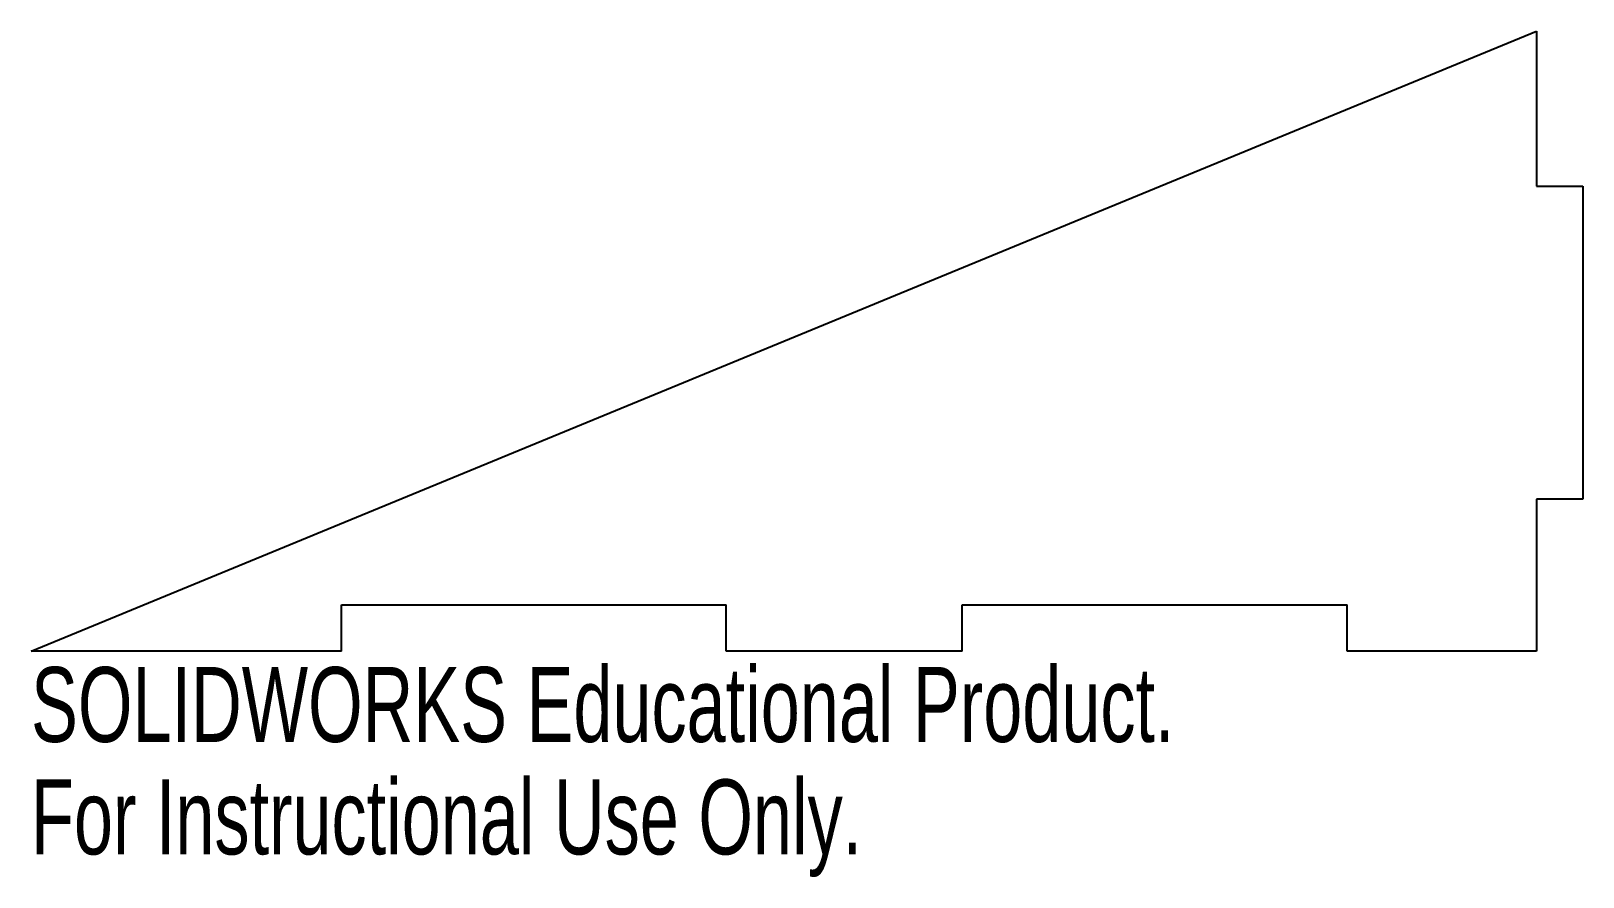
# Model space of a CAD drawing. Header units: millimetres. Extents: x -100 to 0, y -15 to 40.
import ezdxf

# ---------------------------------------------------------------- set-up
doc = ezdxf.new("R2010")
doc.units = ezdxf.units.MM
doc.styles.add('SLDTEXTSTYLE0', font='TXT', dxfattribs={"width": 0.7})

msp = doc.modelspace()

# ---------------------------------------------------------------- linework, layer by layer
at = {"color": 7, "linetype": 'Continuous', "lineweight": 25}
for p, q in [((-100, 0), (-3, 40)), ((-3, 40), (-3, 30)), ((-3, 30), (0, 30)), ((0, 30), (0, 9.8)), ((0, 9.8), (-3, 9.8)), ((-3, 9.8), (-3, 0)), ((-80, 3), (-55.2, 3)), ((-80, 0), (-80, 3)), ((-55.2, 0), (-55.2, 3)), ((-40, 3), (-15.2, 3)), ((-40, 0), (-40, 3)), ((-15.2, 0), (-15.2, 3)), ((-80, 0), (-100, 0)), ((-40, 0), (-55.2, 0)), ((-3, 0), (-15.2, 0))]:
    msp.add_line(p, q, dxfattribs=at)

# ---------------------------------------------------------------- texts
at = {"color": 7, "linetype": 'Continuous', "char_height": 4.8336, "attachment_point": 1, "style": 'SLDTEXTSTYLE0'}
for s, insert in [('SOLIDWORKS Educational Product.', (-100, -1.02)), ('For Instructional Use Only.', (-100, -8.27))]:
    msp.add_mtext(s, dxfattribs=dict(at, insert=insert))

doc.saveas('drawing.dxf')
